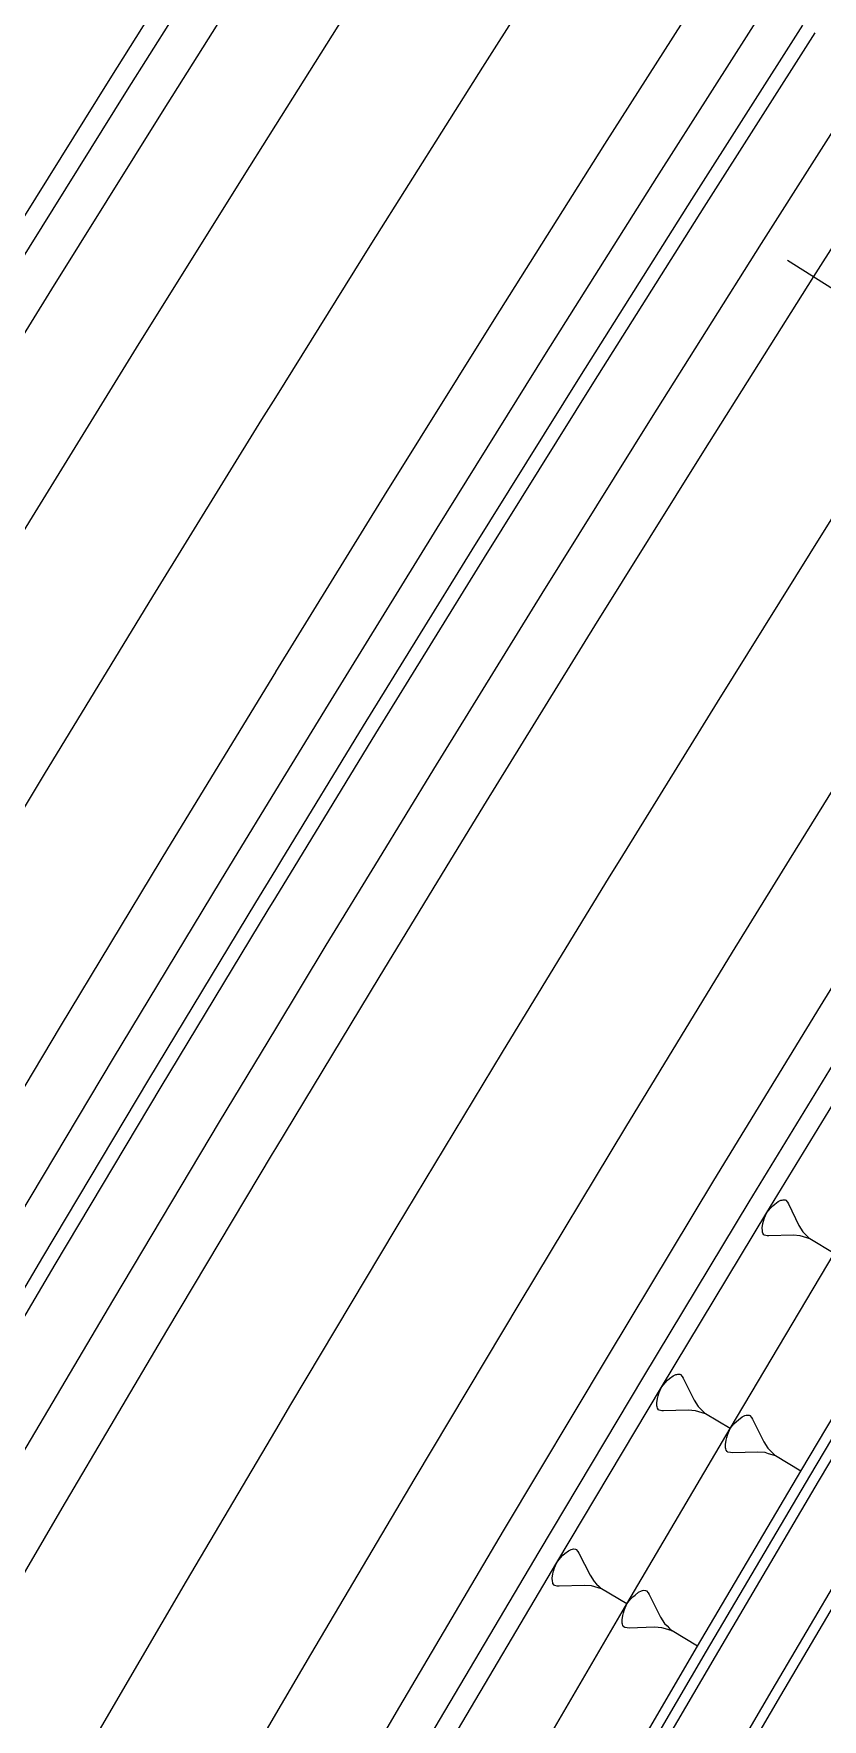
# Model space of a CAD drawing. Extents: x 386614 to 387594, y 803230 to 804419.
# Drawn here: x 387294.13 to 387313.26, y 804079.15 to 804120.04 of the extents above; entities that cross this region are included whole.
import ezdxf

# ---------------------------------------------------------------- set-up
doc = ezdxf.new("R2010")
doc.units = 0
doc.layers.get('0').update_dxf_attribs({"linetype": 'CONTINUOUS'})

msp = doc.modelspace()

# ---------------------------------------------------------------- linework, layer by layer
at = {"color": 3}
msp.add_line((387312.4149, 804114.5451), (387313.682, 804113.7425), dxfattribs=at)
at = {"color": 2}
msp.add_line((387298.977, 804100), (387300, 804101.6762), dxfattribs=at)
at = {"color": 1}
for p, q in [((387300, 804099.7567), (387300.1485, 804100)), ((387300, 804099.0848), (387300.5585, 804100))]:
    msp.add_line(p, q, dxfattribs=at)
at = {"color": 7}
for p, q in [((387311.9108, 804091.4391), (387311.9994, 804091.547)), ((387311.9994, 804091.547), (387312.0572, 804091.6042)), ((387312.0572, 804091.6042), (387312.1048, 804091.6446)), ((387312.1048, 804091.6446), (387312.1898, 804091.7085)), ((387312.1898, 804091.7085), (387312.2543, 804091.7386)), ((387312.2543, 804091.7386), (387312.2814, 804091.7453)), ((387312.2814, 804091.7453), (387312.3085, 804091.7519)), ((387312.3085, 804091.7519), (387312.3525, 804091.7483)), ((387312.3525, 804091.7483), (387312.3694, 804091.738)), ((387312.3694, 804091.738), (387312.4098, 804091.6904)), ((387312.4098, 804091.6904), (387312.4333, 804091.6531)), ((387312.4333, 804091.6531), (387312.6912, 804091.127)), ((387311.8005, 804091.0672), (387311.818, 804091.1721)), ((387311.8035, 804090.9961), (387311.8005, 804091.0672)), ((387311.818, 804091.1721), (387311.8319, 804091.233)), ((387311.8319, 804091.233), (387311.856, 804091.3107)), ((387311.856, 804091.3107), (387311.9108, 804091.4391)), ((387312.6912, 804091.127), (387312.7853, 804090.9775)), ((387311.8102, 804090.969), (387311.8035, 804090.9961)), ((387311.8168, 804090.9419), (387311.8102, 804090.969)), ((387311.8403, 804090.9045), (387311.8168, 804090.9419)), ((387311.8572, 804090.8943), (387311.8403, 804090.9045)), ((387311.9181, 804090.8804), (387311.8572, 804090.8943)), ((387311.962, 804090.8768), (387311.9181, 804090.8804)), ((387312.5478, 804090.8907), (387311.962, 804090.8768)), ((387312.7238, 804090.8763), (387312.5478, 804090.8907)), ((387312.8015, 804090.8522), (387312.7238, 804090.8763)), ((387312.7853, 804090.9775), (387312.8425, 804090.9197)), ((387312.8793, 804090.8281), (387312.8015, 804090.8522)), ((387312.8425, 804090.9197), (387312.8998, 804090.8618)), ((387312.957, 804090.804), (387312.8793, 804090.8281)), ((387312.8998, 804090.8618), (387312.957, 804090.804)), ((387313.5476, 804090.4454), (387312.957, 804090.804)), ((387309.443, 804087.3138), (387309.5015, 804087.3723)), ((387309.5015, 804087.3723), (387309.5497, 804087.4136)), ((387309.5497, 804087.4136), (387309.6358, 804087.4789)), ((387309.6358, 804087.4789), (387309.7012, 804087.5099)), ((387309.7012, 804087.5099), (387309.7288, 804087.5167)), ((387309.7288, 804087.5167), (387309.7563, 804087.5236)), ((387309.7563, 804087.5236), (387309.801, 804087.5202)), ((387309.801, 804087.5202), (387309.8182, 804087.5098)), ((387309.8182, 804087.5098), (387309.8595, 804087.4616)), ((387309.8595, 804087.4616), (387309.8836, 804087.4237)), ((387309.8836, 804087.4237), (387310.1484, 804086.8901)), ((387309.2604, 804086.9318), (387309.2742, 804086.9937)), ((387309.2742, 804086.9937), (387309.2983, 804087.0729)), ((387309.2983, 804087.0729), (387309.3534, 804087.2037)), ((387309.3534, 804087.2037), (387309.443, 804087.3138)), ((387309.2431, 804086.8251), (387309.2604, 804086.9318)), ((387309.2465, 804086.7528), (387309.2431, 804086.8251)), ((387309.2534, 804086.7252), (387309.2465, 804086.7528)), ((387309.2603, 804086.6977), (387309.2534, 804086.7252)), ((387309.2844, 804086.6598), (387309.2603, 804086.6977)), ((387309.3016, 804086.6495), (387309.2844, 804086.6598)), ((387309.3635, 804086.6357), (387309.3016, 804086.6495)), ((387309.4083, 804086.6322), (387309.3635, 804086.6357)), ((387310.0038, 804086.6492), (387309.4083, 804086.6322)), ((387310.1828, 804086.6354), (387310.0038, 804086.6492)), ((387310.1484, 804086.8901), (387310.2448, 804086.7386)), ((387310.2619, 804086.6112), (387310.1828, 804086.6354)), ((387310.2448, 804086.7386), (387310.3032, 804086.6801)), ((387310.3411, 804086.5871), (387310.2619, 804086.6112)), ((387310.3032, 804086.6801), (387310.3617, 804086.6215)), ((387310.4202, 804086.563), (387310.3411, 804086.5871)), ((387310.3617, 804086.6215), (387310.4202, 804086.563)), ((387311.0225, 804086.2013), (387310.4202, 804086.563)), ((387310.9658, 804086.067), (387311.0225, 804086.2013)), ((387311.0225, 804086.2013), (387311.1144, 804086.3144)), ((387311.1144, 804086.3144), (387311.1746, 804086.3745)), ((387311.1746, 804086.3745), (387311.2241, 804086.4169)), ((387311.2241, 804086.4169), (387311.3125, 804086.4841)), ((387311.3125, 804086.4841), (387311.3797, 804086.5159)), ((387311.3797, 804086.5159), (387311.408, 804086.5229)), ((387311.408, 804086.5229), (387311.4363, 804086.53)), ((387311.4363, 804086.53), (387311.4823, 804086.5264)), ((387311.4823, 804086.5264), (387311.5, 804086.5158)), ((387311.5, 804086.5158), (387311.5424, 804086.4663)), ((387311.5424, 804086.4663), (387311.5671, 804086.4274)), ((387311.5671, 804086.4274), (387311.8392, 804085.8792)), ((387310.9091, 804085.8124), (387310.9269, 804085.922)), ((387310.9126, 804085.7381), (387310.9091, 804085.8124)), ((387310.9197, 804085.7098), (387310.9126, 804085.7381)), ((387310.9269, 804085.922), (387310.941, 804085.9856)), ((387310.941, 804085.9856), (387310.9658, 804086.067)), ((387311.8392, 804085.8792), (387311.9381, 804085.7236)), ((387310.9268, 804085.6816), (387310.9197, 804085.7098)), ((387310.9515, 804085.6426), (387310.9268, 804085.6816)), ((387310.9692, 804085.632), (387310.9515, 804085.6426)), ((387311.0328, 804085.6179), (387310.9692, 804085.632)), ((387311.0788, 804085.6143), (387311.0328, 804085.6179)), ((387311.6905, 804085.6317), (387311.0788, 804085.6143)), ((387311.8744, 804085.6175), (387311.6905, 804085.6317)), ((387311.9557, 804085.5927), (387311.8744, 804085.6175)), ((387311.9381, 804085.7236), (387311.9982, 804085.6634)), ((387312.037, 804085.5679), (387311.9557, 804085.5927)), ((387311.9982, 804085.6634), (387312.0583, 804085.6033)), ((387312.1184, 804085.5432), (387312.037, 804085.5679)), ((387312.0583, 804085.6033), (387312.1184, 804085.5432)), ((387312.737, 804085.1716), (387312.1184, 804085.5432)), ((387307.1675, 804083.2683), (387307.1954, 804083.2754)), ((387307.1954, 804083.2754), (387307.2233, 804083.2825)), ((387307.2233, 804083.2825), (387307.2687, 804083.2793)), ((387307.2687, 804083.2793), (387307.2862, 804083.2689)), ((387306.761, 804082.8232), (387306.8163, 804082.9561)), ((387306.8163, 804082.9561), (387306.9065, 804083.0682)), ((387306.9065, 804083.0682), (387306.9656, 804083.1278)), ((387306.9656, 804083.1278), (387307.0143, 804083.1699)), ((387307.0143, 804083.1699), (387307.1013, 804083.2366)), ((387307.1013, 804083.2366), (387307.1675, 804083.2683)), ((387307.2862, 804083.2689), (387307.3283, 804083.2202)), ((387307.3283, 804083.2202), (387307.3529, 804083.1819)), ((387307.3529, 804083.1819), (387307.6241, 804082.6419)), ((387306.7062, 804082.5716), (387306.7232, 804082.6799)), ((387306.71, 804082.4983), (387306.7062, 804082.5716)), ((387306.7171, 804082.4704), (387306.71, 804082.4983)), ((387306.7242, 804082.4425), (387306.7171, 804082.4704)), ((387306.7232, 804082.6799), (387306.7369, 804082.7428)), ((387306.7369, 804082.7428), (387306.761, 804082.8232)), ((387307.6241, 804082.6419), (387307.7225, 804082.4888)), ((387307.7225, 804082.4888), (387307.7821, 804082.4297)), ((387306.7488, 804082.4042), (387306.7242, 804082.4425)), ((387306.7663, 804082.3938), (387306.7488, 804082.4042)), ((387306.8292, 804082.3802), (387306.7663, 804082.3938)), ((387306.8746, 804082.3769), (387306.8292, 804082.3802)), ((387307.4785, 804082.3969), (387306.8746, 804082.3769)), ((387307.6601, 804082.3838), (387307.4785, 804082.3969)), ((387307.7405, 804082.3597), (387307.6601, 804082.3838)), ((387307.8209, 804082.3356), (387307.7405, 804082.3597)), ((387307.7821, 804082.4297), (387307.8417, 804082.3706)), ((387307.9013, 804082.3115), (387307.8209, 804082.3356)), ((387307.8417, 804082.3706), (387307.9013, 804082.3115)), ((387308.5138, 804081.9476), (387307.9013, 804082.3115)), ((387308.5138, 804081.9476), (387308.6052, 804082.0612)), ((387308.6052, 804082.0612), (387308.6651, 804082.1215)), ((387308.6651, 804082.1215), (387308.7144, 804082.1642)), ((387308.7144, 804082.1642), (387308.8025, 804082.2318)), ((387308.8025, 804082.2318), (387308.8696, 804082.2639)), ((387308.8696, 804082.2639), (387308.8978, 804082.2711)), ((387308.8978, 804082.2711), (387308.9261, 804082.2783)), ((387308.9261, 804082.2783), (387308.9721, 804082.2749)), ((387308.9721, 804082.2749), (387308.9898, 804082.2644)), ((387308.9898, 804082.2644), (387309.0324, 804082.2151)), ((387309.0324, 804082.2151), (387309.0574, 804082.1763)), ((387309.0574, 804082.1763), (387309.332, 804081.6294)), ((387308.4023, 804081.5582), (387308.4195, 804081.6679)), ((387308.4195, 804081.6679), (387308.4334, 804081.7316)), ((387308.4334, 804081.7316), (387308.4578, 804081.813)), ((387308.4578, 804081.813), (387308.5138, 804081.9476)), ((387308.4062, 804081.4839), (387308.4023, 804081.5582)), ((387308.4134, 804081.4557), (387308.4062, 804081.4839)), ((387308.4206, 804081.4274), (387308.4134, 804081.4557)), ((387308.4455, 804081.3886), (387308.4206, 804081.4274)), ((387308.4632, 804081.3781), (387308.4455, 804081.3886)), ((387308.5269, 804081.3642), (387308.4632, 804081.3781)), ((387308.5729, 804081.3609), (387308.5269, 804081.3642)), ((387309.1846, 804081.3812), (387308.5729, 804081.3609)), ((387309.3685, 804081.3679), (387309.1846, 804081.3812)), ((387309.332, 804081.6294), (387309.4317, 804081.4742)), ((387309.45, 804081.3435), (387309.3685, 804081.3679)), ((387309.4317, 804081.4742), (387309.4921, 804081.4144)), ((387309.5314, 804081.3191), (387309.45, 804081.3435)), ((387309.4921, 804081.4144), (387309.5524, 804081.3545)), ((387309.6128, 804081.2947), (387309.5314, 804081.3191)), ((387309.5524, 804081.3545), (387309.6128, 804081.2947)), ((387310.2332, 804080.9261), (387309.6128, 804081.2947))]:
    msp.add_line(p, q, dxfattribs=at)
at = {"color": 7, "linetype": 'CONTINUOUS'}
for points in [[(387300, 804111.2162), (387302.3334, 804114.9588), (387305.023, 804119.2273), (387307.7329, 804123.483), (387310.4631, 804127.7257), (387313.2134, 804131.9554), (387315.9838, 804136.172), (387318.7742, 804140.3753), (387321.5847, 804144.5652), (387324.4151, 804148.7417), (387327.2653, 804152.9047), (387330.1353, 804157.0541), (387331.2394, 804158.6392), (387333.0251, 804161.1898), (387335.9345, 804165.3117), (387338.8635, 804169.4196), (387341.812, 804173.5136), (387344.78, 804177.5935), (387347.7674, 804181.6592), (387350.7741, 804185.7106), (387353.8, 804189.7477), (387356.8452, 804193.7703), (387359.9095, 804197.7783), (387361.6248, 804200)], [(387300, 804117.8209), (387302.0663, 804121.1002), (387304.7851, 804125.37), (387307.5243, 804129.6267), (387310.2837, 804133.8704), (387313.0633, 804138.1008), (387315.8629, 804142.318), (387318.6827, 804146.5218), (387321.5224, 804150.7121), (387324.382, 804154.8889), (387327.2615, 804159.052), (387328.3693, 804160.6423), (387330.1608, 804163.2013), (387333.0798, 804167.3368), (387336.0185, 804171.4583), (387338.9768, 804175.5658), (387341.9546, 804179.6592), (387344.9518, 804183.7383), (387347.9685, 804187.8031), (387351.0044, 804191.8535), (387354.0597, 804195.8894), (387357.1341, 804199.9107), (387357.203, 804200)], [(387304.2489, 804100), (387305.1126, 804101.4152), (387307.7376, 804105.6706), (387310.3829, 804109.9135), (387313.0484, 804114.1438), (387315.734, 804118.3613), (387318.4397, 804122.566)], [(387312.4643, 804100), (387313.6865, 804101.9813), (387316.3142, 804106.1959), (387318.9619, 804110.398), (387321.6296, 804114.5874), (387324.3172, 804118.7641), (387327.0247, 804122.9279)], [(387300, 804104.5555), (387302.6386, 804108.8329), (387305.299, 804113.1), (387307.9798, 804117.3545), (387310.6807, 804121.5961)], [(387308.3519, 804100), (387310.7121, 804103.826), (387313.3486, 804108.0547), (387316.0052, 804112.2709), (387318.6818, 804116.4744), (387321.3785, 804120.665)], [(387289.0443, 804100), (387291.3951, 804103.8933), (387294.0321, 804108.214), (387296.6897, 804112.5222), (387299.3678, 804116.8176), (387300, 804117.8209)], [(387293.1329, 804100), (387294.387, 804102.077), (387297.0153, 804106.3836), (387299.6642, 804110.6775), (387300, 804111.2162)], [(387297.2214, 804100), (387297.3788, 804100.2608), (387299.9985, 804104.5531), (387300, 804104.5555)], [(387251.5591, 804016.4589), (387253.7803, 804020.9703), (387256.0229, 804025.4711), (387258.2869, 804029.9612), (387260.5722, 804034.4404), (387260.8039, 804034.8916), (387262.8789, 804038.9087), (387265.2068, 804043.366), (387267.5559, 804047.8121), (387269.9261, 804052.247), (387272.3175, 804056.6706), (387274.7299, 804061.0827), (387277.1632, 804065.4833), (387279.6175, 804069.8723), (387282.0927, 804074.2495), (387284.5887, 804078.6149), (387287.1054, 804082.9683), (387287.9121, 804084.3537), (387289.6429, 804087.3097), (387292.201, 804091.639), (387294.7796, 804095.9561), (387297.2214, 804100)], [(387300, 804079.2701), (387300.8508, 804080.7232), (387303.3774, 804084.9992), (387305.9243, 804089.2631), (387308.4915, 804093.5148), (387311.0789, 804097.7542), (387312.4643, 804100)], [(387300, 804086.1634), (387300.3683, 804086.7868), (387302.9238, 804091.065), (387305.4996, 804095.331), (387308.0957, 804099.5847), (387308.3519, 804100)], [(387300, 804092.994), (387302.5078, 804097.1473), (387304.2489, 804100)], [(387300, 804067.219), (387301.0872, 804069.1294), (387303.5461, 804073.4116), (387304.3336, 804074.7748), (387306.0217, 804077.6844), (387308.5138, 804081.9476), (387311.0225, 804086.2013), (387313.5476, 804090.4454), (387316.0893, 804094.6799), (387318.6475, 804098.9047)], [(387300, 804063.1693), (387300.3835, 804063.8492), (387302.8211, 804068.1325), (387305.2752, 804072.4065), (387306.0611, 804073.7671), (387307.746, 804076.671), (387310.2332, 804080.9261), (387312.737, 804085.1716), (387315.2573, 804089.4076), (387317.794, 804093.6339), (387320.3472, 804097.8506)], [(387300, 804062.6603), (387300.6008, 804063.7256), (387303.0378, 804068.0079), (387305.4914, 804072.2809), (387306.2771, 804073.6411), (387307.9615, 804076.5444), (387310.4482, 804080.7984), (387312.9513, 804085.0429), (387315.471, 804089.2778), (387318.0071, 804093.5032), (387320.5596, 804097.7188)], [(387300, 804058.3853), (387300.0108, 804058.4046), (387302.4263, 804062.6876), (387304.8583, 804066.9612), (387307.3069, 804071.2255), (387308.091, 804072.583), (387309.772, 804075.4804), (387312.2536, 804079.7258), (387314.7516, 804083.9617), (387317.2661, 804088.1881), (387319.797, 804092.4049), (387322.3443, 804096.6121)], [(387259.1569, 804018.3073), (387261.3868, 804022.7825), (387263.6379, 804027.2471), (387265.9103, 804031.7009), (387266.1407, 804032.1495), (387268.2038, 804036.1438), (387270.5185, 804040.5757), (387272.8543, 804044.9966), (387275.2111, 804049.4063), (387277.5888, 804053.8047), (387279.9875, 804058.1918), (387282.407, 804062.5674), (387284.8474, 804066.9314), (387287.3085, 804071.2838), (387289.7903, 804075.6243), (387292.2927, 804079.953), (387293.0949, 804081.3305), (387294.8158, 804084.2698), (387297.3593, 804088.5745), (387299.9233, 804092.867), (387300, 804092.994)], [(387254.1825, 804000), (387255.7538, 804003.3101), (387257.9123, 804007.8017), (387260.0921, 804012.283), (387262.2933, 804016.7538), (387264.5157, 804021.2141), (387266.7593, 804025.6638), (387269.0241, 804030.1028), (387269.2537, 804030.5499), (387271.31, 804034.5309), (387273.617, 804038.9481), (387275.945, 804043.3542), (387278.2939, 804047.7492), (387280.6637, 804052.133), (387283.0544, 804056.5054), (387285.4659, 804060.8664), (387287.8981, 804065.2159), (387290.351, 804069.5537), (387292.8245, 804073.8798), (387295.3186, 804078.1941), (387296.1181, 804079.567), (387297.8333, 804082.4965), (387300, 804086.1634)], [(387258.0568, 804000), (387258.912, 804001.8016), (387261.0633, 804006.2782), (387263.2359, 804010.7445), (387265.4296, 804015.2004), (387267.6446, 804019.6458), (387269.8808, 804024.0806), (387272.138, 804028.5047), (387272.3668, 804028.9503), (387274.4163, 804032.918), (387276.7155, 804037.3204), (387279.0357, 804041.7118), (387281.3768, 804046.0921), (387283.7387, 804050.4612), (387286.1214, 804054.819), (387288.5248, 804059.1655), (387290.9489, 804063.5004), (387293.3936, 804067.8237), (387295.8588, 804072.1353), (387298.3446, 804076.4352), (387299.1413, 804077.8035), (387300, 804079.2701)]]:
    msp.add_lwpolyline(points, dxfattribs=at)
at = {"color": 1, "linetype": 'CONTINUOUS'}
for points in [[(387284.3822, 804100), (387285.3495, 804101.6194), (387287.9758, 804105.969), (387290.6228, 804110.306), (387293.2904, 804114.6303), (387295.9785, 804118.9419), (387298.6872, 804123.2407), (387300, 804125.3024)], [(387284.9646, 804100), (387285.7782, 804101.362), (387288.4032, 804105.7095), (387291.049, 804110.0445), (387293.7153, 804114.3668), (387296.4022, 804118.6764), (387299.1095, 804122.9731), (387300, 804124.3715)], [(387300.1485, 804100), (387302.1294, 804103.2456), (387304.7632, 804107.5153), (387307.4173, 804111.7723), (387310.0917, 804116.0167), (387312.7863, 804120.2483)], [(387300.5585, 804100), (387302.4277, 804103.0626), (387305.0606, 804107.3308), (387307.7139, 804111.5864), (387310.3874, 804115.8294), (387313.081, 804120.0596)], [(387256.0205, 804019.8607), (387258.2578, 804024.3508), (387260.5165, 804028.8303), (387262.7964, 804033.2989), (387263.0276, 804033.7491), (387265.0976, 804037.7567), (387267.42, 804042.2034), (387269.7635, 804046.639), (387272.1282, 804051.0634), (387274.5139, 804055.4765), (387276.9206, 804059.8782), (387279.3482, 804064.2684), (387281.7966, 804068.6469), (387284.2659, 804073.0138), (387286.756, 804077.3688), (387289.2668, 804081.712), (387290.0716, 804083.0941), (387291.7982, 804086.0431), (387294.3503, 804090.3621), (387296.9228, 804094.669), (387299.5159, 804098.9635), (387300, 804099.7567)], [(387300, 804071.3066), (387301.8028, 804074.425), (387302.5965, 804075.7881), (387304.2994, 804078.6965), (387306.8163, 804082.9561), (387309.3534, 804087.2037), (387311.9108, 804091.4391), (387314.4883, 804095.6623), (387317.0859, 804099.8732), (387317.165, 804100)], [(387300, 804072.3056), (387301.3705, 804074.6763), (387302.1646, 804076.04), (387303.8683, 804078.9499), (387306.3864, 804083.2115), (387308.9248, 804087.4611), (387311.4834, 804091.6985), (387314.0621, 804095.9238), (387316.5766, 804100)], [(387256.3342, 804019.7053), (387258.5707, 804024.194), (387260.8286, 804028.672), (387263.1078, 804033.1391), (387263.3389, 804033.5891), (387265.4082, 804037.5954), (387267.7298, 804042.0406), (387270.0726, 804046.4748), (387272.4365, 804050.8977), (387274.8214, 804055.3093), (387277.2272, 804059.7095), (387279.654, 804064.0983), (387282.1017, 804068.4754), (387284.5702, 804072.8408), (387287.0594, 804077.1944), (387289.5694, 804081.5361), (387290.3739, 804082.9177), (387292.1, 804085.8658), (387294.6512, 804090.1834), (387297.2229, 804094.4888), (387299.8151, 804098.7819), (387300, 804099.0848)], [(387300, 804062.1514), (387300.8181, 804063.602), (387303.2545, 804067.8833), (387305.7075, 804072.1552), (387306.493, 804073.5152), (387308.177, 804076.4177), (387310.6631, 804080.6707), (387313.1657, 804084.9142), (387315.6847, 804089.1481), (387318.2202, 804093.3724), (387320.7721, 804097.5871)], [(387300, 804058.8943), (387302.209, 804062.8112), (387304.6416, 804067.0858), (387307.0908, 804071.3512), (387307.8751, 804072.709), (387309.5565, 804075.6071), (387312.0387, 804079.8535), (387314.5373, 804084.0904), (387317.0524, 804088.3178), (387319.5839, 804092.5356), (387322.1318, 804096.7438)]]:
    msp.add_lwpolyline(points, dxfattribs=at)
at = {"color": 2, "linetype": 'CONTINUOUS'}
for points in [[(387302.4916, 804100), (387303.834, 804102.1996), (387306.4629, 804106.4612), (387309.112, 804110.7101), (387311.7813, 804114.9465), (387314.4707, 804119.17), (387317.1802, 804123.3807)], [(387286.1295, 804100), (387286.6355, 804100.8471), (387289.2581, 804105.1906), (387291.9013, 804109.5215), (387294.5651, 804113.8398), (387297.2495, 804118.1453), (387299.9543, 804122.438), (387300, 804122.5097)], [(387300, 804101.6762), (387301.277, 804103.7686), (387303.9134, 804108.0423), (387306.57, 804112.3034), (387309.2469, 804116.5518), (387311.944, 804120.7874)], [(387255.1244, 804020.3045), (387257.3638, 804024.7989), (387259.6246, 804029.2826), (387261.9067, 804033.7555), (387262.1381, 804034.2061), (387264.2101, 804038.2175), (387266.5347, 804042.6684), (387268.8805, 804047.1083), (387271.2474, 804051.5369), (387273.6353, 804055.9541), (387276.0443, 804060.36), (387278.4742, 804064.7543), (387280.925, 804069.1371), (387283.3967, 804073.5081), (387285.8891, 804077.8672), (387288.4023, 804082.2145), (387289.2078, 804083.5979), (387290.9361, 804086.5498), (387293.4906, 804090.8729), (387296.0656, 804095.1838), (387298.6611, 804099.4824), (387298.977, 804100)], [(387300, 804074.3037), (387300.5059, 804075.1788), (387301.3008, 804076.5439), (387303.0061, 804079.4565), (387305.5267, 804083.7223), (387308.0675, 804087.9759), (387310.6286, 804092.2175), (387313.2098, 804096.4468), (387315.4017, 804100)], [(387300, 804095.8959), (387301.2255, 804097.9256), (387302.4916, 804100)], [(387257.8127, 804018.973), (387260.0458, 804023.4546), (387262.3001, 804027.9256), (387264.5757, 804032.3857), (387264.8065, 804032.835), (387266.8726, 804036.835), (387269.1906, 804041.2733), (387271.5297, 804045.7005), (387273.8898, 804050.1165), (387276.271, 804054.5212), (387278.6731, 804058.9145), (387281.0961, 804063.2964), (387283.5399, 804067.6666), (387286.0045, 804072.0252), (387288.4899, 804076.372), (387290.9959, 804080.7069), (387291.7992, 804082.0863), (387293.5225, 804085.0298), (387296.0697, 804089.3406), (387298.6374, 804093.6393), (387300, 804095.8959)]]:
    msp.add_lwpolyline(points, dxfattribs=at)
at = {"color": 3, "linetype": 'CONTINUOUS'}
for points in [[(387304.2489, 804100), (387305.1126, 804101.4152), (387307.7376, 804105.6706), (387310.3829, 804109.9135), (387313.0484, 804114.1438), (387315.734, 804118.3613), (387318.4397, 804122.566)], [(387300, 804092.994), (387302.5078, 804097.1473), (387304.2489, 804100)], [(387259.1569, 804018.3073), (387261.3868, 804022.7825), (387263.6379, 804027.2471), (387265.9103, 804031.7009), (387266.1407, 804032.1495), (387268.2038, 804036.1438), (387270.5185, 804040.5757), (387272.8543, 804044.9966), (387275.2111, 804049.4063), (387277.5888, 804053.8047), (387279.9875, 804058.1918), (387282.407, 804062.5674), (387284.8474, 804066.9314), (387287.3085, 804071.2838), (387289.7903, 804075.6243), (387292.2927, 804079.953), (387293.0949, 804081.3305), (387294.8158, 804084.2698), (387297.3593, 804088.5745), (387299.9233, 804092.867), (387300, 804092.994)]]:
    msp.add_lwpolyline(points, dxfattribs=at)

doc.saveas('drawing.dxf')
